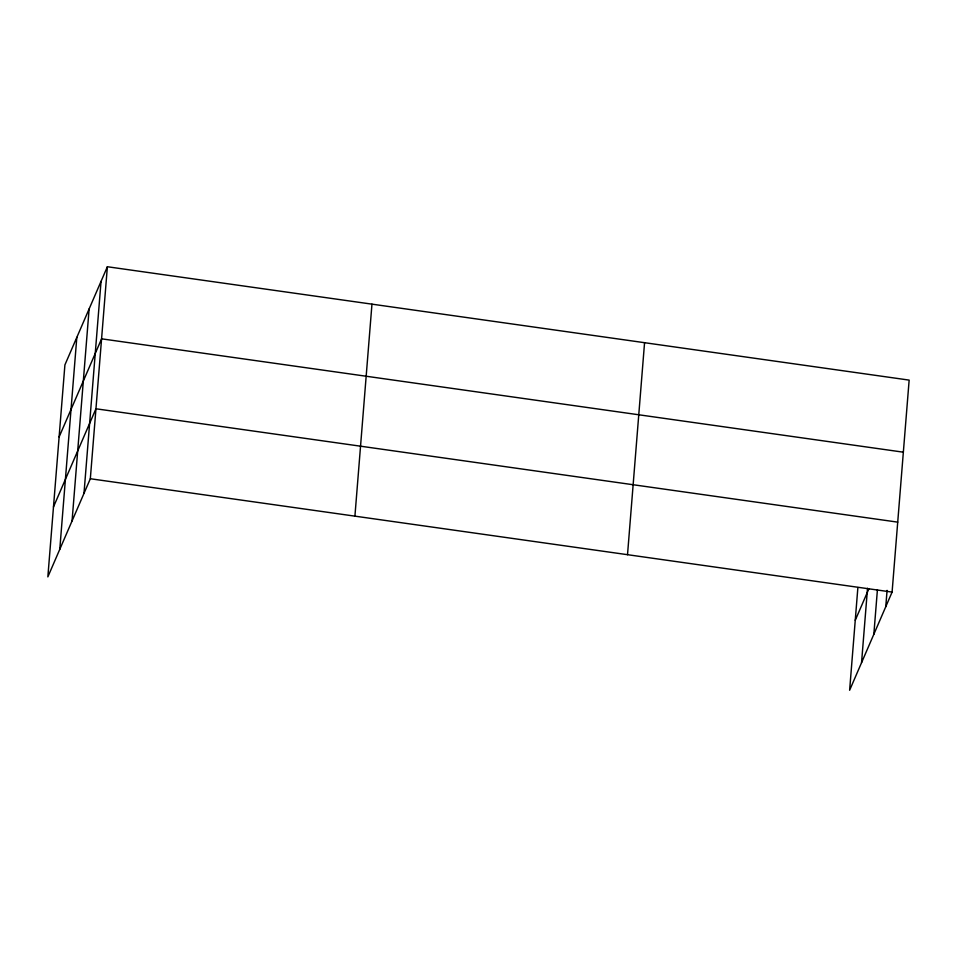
<?xml version="1.0" encoding="UTF-8"?>
<svg xmlns="http://www.w3.org/2000/svg" width="957" height="957" viewBox="0 0 957 957"><rect width="100%" height="100%" fill="white"/><g stroke="black" fill="none" stroke-linecap="round" stroke-linejoin="round"><path stroke-width="1.44" d="M59.777 549.342L76.823 337.343M72.062 520.943L89.121 308.944M83.989 493.381L101.047 281.394M107.375 266.74L64.909 364.904L47.85 576.892L90.329 478.739L107.375 266.74L909.15 380.108L892.091 592.096L849.625 690.26L857.879 587.55M354.915 516.146L371.962 304.159M627.517 554.689L644.563 342.69M861.551 662.699L867.532 588.268M873.837 634.3L877.425 589.644M885.763 606.738L887.079 590.373M59.107 436.978L101.586 338.826L903.348 452.183M53.472 506.935L95.951 408.783L897.726 522.139M855.247 620.292L868.932 588.687M90.329 478.739L892.091 592.096"/></g></svg>
